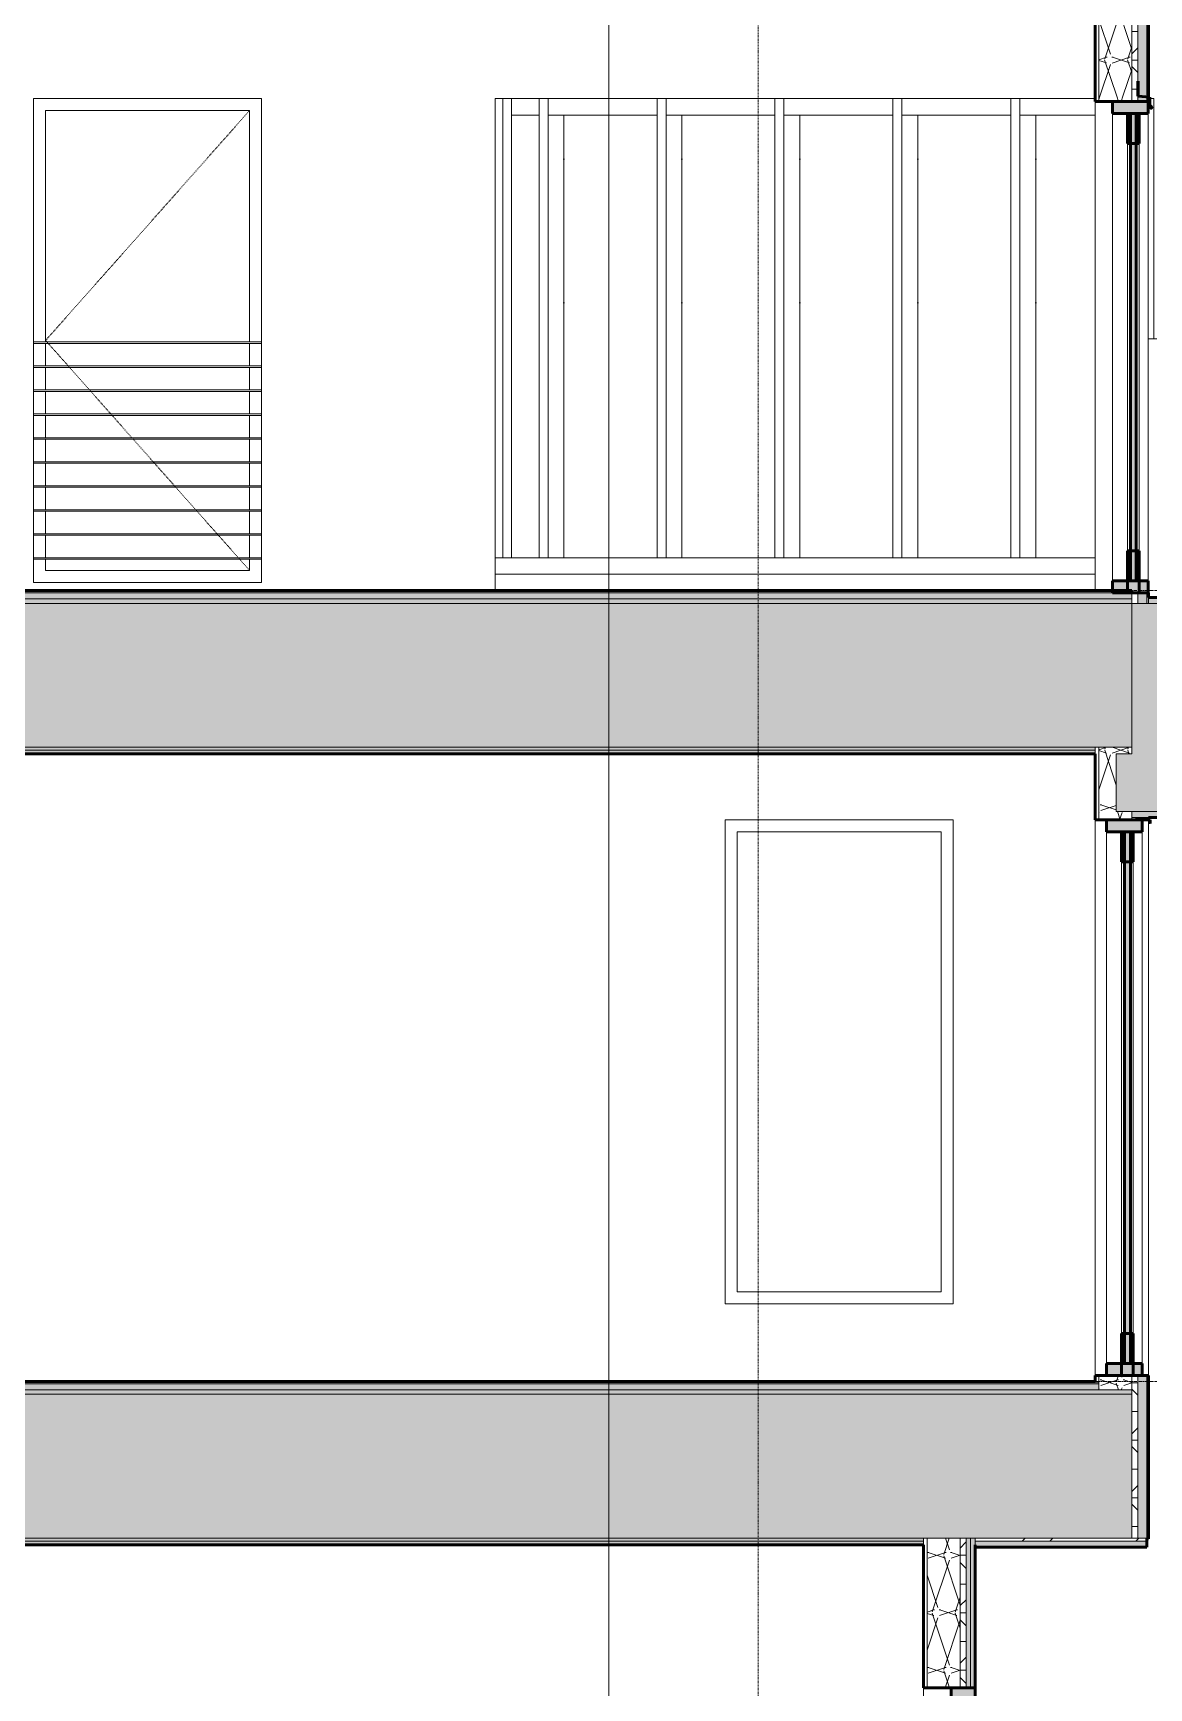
# Model space of a CAD drawing. Header units: inches. Extents: x 9661 to 16493, y -360 to 681.
# Drawn here: x 14634.7 to 14820.9, y 84.9 to 361 of the extents above; entities that cross this region are included whole.
import ezdxf

# ---------------------------------------------------------------- set-up
doc = ezdxf.new("R2010")
doc.units = ezdxf.units.IN
doc.header["$MEASUREMENT"] = 0
for name, pattern in [('Dash', [0.25, 0.125, -0.125]), ('Dash Dot 3_16_', [0.3125, 0.1875, -0.0625, 0, -0.0625]), ('Grid Line 1_2_', [0.875, 0.5, -0.125, 0.125, -0.125])]:
    doc.linetypes.add(name, pattern=pattern)
for name, color, linetype, lineweight in [('A-ANNO-SYMB-1', 150, 'Dash Dot 3_16_', 9), ('A-CLNG', 13, 'Continuous', 13), ('A-CLNG-2', 254, 'Continuous', 13), ('A-CLNG-3', 13, 'Continuous', 50), ('A-CLNG-PATT-1', 13, 'Continuous', 9), ('A-FLOR-3', 55, 'Continuous', 13), ('A-FLOR-4', 8, 'Continuous', 5), ('A-FLOR-5', 251, 'Continuous', 5), ('A-FLOR-6', 254, 'Continuous', 13), ('A-FLOR-7', 31, 'Continuous', 5), ('A-FLOR-9', 192, 'Continuous', 50), ('A-FLOR-LEVL-1', 51, 'Grid Line 1_2_', 9), ('A-FLOR-MCUT', 51, 'Continuous', 13), ('A-FLOR-PATT-2', 8, 'Continuous', 9), ('A-GLAZ-1', 55, 'Continuous', 13), ('A-GLAZ-2', 254, 'Continuous', 13), ('A-GLAZ-3', 10, 'Continuous', 13), ('A-GLAZ-4', 151, 'Continuous', 50), ('A-GLAZ-CWMG-1', 135, 'Continuous', 9), ('A-GLAZ-HDLN', 1, 'Dash', 13), ('A-WALL', 113, 'Continuous', 13), ('A-WALL-1', 10, 'Continuous', 13), ('A-WALL-2', 55, 'Continuous', 13), ('A-WALL-4', 251, 'Continuous', 5), ('A-WALL-5', 8, 'Continuous', 5), ('A-WALL-6', 254, 'Continuous', 13), ('A-WALL-8', 113, 'Continuous', 50), ('A-WALL-9', 45, 'Continuous', 13), ('A-WALL-PATT-3', 135, 'Continuous', 9), ('A-WALL-PATT-5', 111, 'Continuous', 9), ('G-ANNO-SYMB-1', 111, 'Continuous', 9)]:
    doc.layers.add(name, color=color, linetype=linetype, lineweight=lineweight)
pattern_1 = [(0, (14217.158, 59.024), (30.72, 7.68), [1.267, -21.773, 1.267, -21.773, -122.88]), (0, (14217.158, 59.024), (30.72, 7.68), [-46.08, 1.267, -44.813, 1.267, -21.773, -53.76]), (0, (14217.158, 59.024), (30.72, 7.68), [-115.2, 1.267, -14.093, 1.267, -37.133]), (120, (14228.678, 62.864), (-22.011075, 22.7643), [1.267, -21.773, 1.267, -21.773, -122.88]), (120, (14228.678, 62.864), (-22.011075, 22.7643), [-46.08, 1.267, -44.813, 1.267, -21.773, -53.76]), (120, (14228.678, 62.864), (-22.011075, 22.7643), [-115.2, 1.267, -14.093, 1.267, -37.133]), (240, (14232.518, 78.224), (-8.708925, -30.4443), [1.267, -21.773, 1.267, -21.773, -122.88]), (240, (14232.518, 78.224), (-8.708925, -30.4443), [-46.08, 1.267, -44.813, 1.267, -21.773, -53.76]), (240, (14232.518, 78.224), (-8.708925, -30.4443), [-115.2, 1.267, -14.093, 1.267, -37.133])]
pattern_2 = [(0, (14217.1578, 59.024), (15.36, 3.84), [1.267, -10.253, 1.267, -10.253, -61.44]), (0, (14217.1578, 59.024), (15.36, 3.84), [-23.04, 1.267, -21.773, 1.267, -10.253, -26.88]), (0, (14217.1578, 59.024), (15.36, 3.84), [-57.6, 1.267, -6.413, 1.267, -17.933]), (120, (14222.9178, 60.944), (-11.005538, 11.38215), [1.267, -10.253, 1.267, -10.253, -61.44]), (120, (14222.9178, 60.944), (-11.005538, 11.38215), [-23.04, 1.267, -21.773, 1.267, -10.253, -26.88]), (120, (14222.9178, 60.944), (-11.005538, 11.38215), [-57.6, 1.267, -6.413, 1.267, -17.933]), (240, (14224.8378, 68.624), (-4.354462, -15.22215), [1.267, -10.253, 1.267, -10.253, -61.44]), (240, (14224.8378, 68.624), (-4.354462, -15.22215), [-23.04, 1.267, -21.773, 1.267, -10.253, -26.88]), (240, (14224.8378, 68.624), (-4.354462, -15.22215), [-57.6, 1.267, -6.413, 1.267, -17.933])]
pattern_3 = [(0, (14217.158, 59.024), (0, 4.798), []), (315, (14217.1578, 59.024), (4.798427, 0), [6.786, -6.786]), (45, (14217.1578, 59.024), (4.798427, 0), [6.786, -6.786])]
pattern_4 = [(161.57, (14217.6378, 59.504), (-3.8399538, -1.54e-05), [0, -27.322, 3.034, 0]), (18.43, (14216.6778, 59.504), (-3.8399538, 1.54e-05), [0, -27.322, 3.034, 0]), (108.43, (14217.6378, 59.504), (1.919622, -9.6005246), [9.106, -21.25]), (71.57, (14216.6778, 59.504), (1.919622, 9.6005246), [9.106, -21.25])]

# ---------------------------------------------------------------- blocks, each defined once
blk = doc.blocks.new('Basic Wall _ EXT - FIBER CEMENT - LARGE - ___-2505168-BUILDING SECTION - NORTH_SOUTH - LOOKING WEST')
at = {"layer": 'A-WALL-9'}
blk.add_hatch(color=256, dxfattribs=at).paths.add_polyline_path([(3861.05, 229.15), (3861.02, 229.73), (3861.02, 229.7), (3861.02, 229.15)], flags=0)
at = {"layer": 'A-WALL-2'}
for p, q in [((3858.97, 230.12), (3858.97, 229.88)), ((3859, 230.12), (3858.97, 230.12))]:
    blk.add_line(p, q, dxfattribs=at)
at = {"layer": 'A-WALL-8'}
for p, q in [((3858.97, 229.88), (3861.02, 229.7)), ((3859, 229.9), (3859, 230.12)), ((3861.05, 229.73), (3859, 229.9)), ((3861.02, 229.7), (3861.02, 229.15)), ((3861.05, 229.15), (3861.05, 229.73)), ((3861.02, 229.15), (3861.05, 229.15))]:
    blk.add_line(p, q, dxfattribs=at)
blk = doc.blocks.new('Basic Wall _ EXT - FIBER CEMENT - LARGE - ___-2162461-BUILDING SECTION - NORTH_SOUTH - LOOKING WEST')
at = {"layer": 'A-WALL-1'}
h = blk.add_hatch(color=256, dxfattribs=at)
h.paths.add_polyline_path([(3861.12, 348.54), (3861.14, 348.56), (3861.1, 348.56)], flags=0)
h.paths.add_polyline_path([(3861.26, 348.66), (3861.26, 348.71), (3861, 349.02), (3860.97, 350.36), (3860.97, 350.33), (3860.97, 349.01)], flags=0)
at = {"layer": 'A-WALL-8'}
for p, q in [((3858.97, 353), (3858.97, 350.5)), ((3859, 353), (3858.97, 353)), ((3859, 350.53), (3859, 353)), ((3858.97, 350.5), (3860.97, 350.33)), ((3861, 350.35), (3859, 350.53)), ((3860.86, 348.9), (3860.84, 348.88)), ((3860.84, 348.88), (3861.12, 348.54)), ((3861.14, 348.56), (3860.86, 348.9)), ((3860.97, 350.33), (3860.97, 349.01)), ((3860.97, 349.01), (3861.26, 348.66)), ((3861, 349.02), (3861, 350.35)), ((3861.29, 348.68), (3861, 349.02)), ((3861.25, 348.57), (3861.23, 348.55)), ((3861.25, 348.53), (3861.27, 348.55))]:
    blk.add_line(p, q, dxfattribs=at)
for centre, radius, start, end in [((3861.19, 348.6), 0.0937, 220, 310), ((3861.19, 348.6), 0.0625, 220, 310), ((3861.21, 348.62), 0.0625, 310, 40), ((3861.21, 348.62), 0.0938, 310, 40)]:
    blk.add_arc(centre, radius, start, end, dxfattribs=at)
blk = doc.blocks.new('_THE_ WINDOW _ DOOR - Door - 2nd Floor-2480466-BUILDING SECTION - NORTH_SOUTH - LOOKING WEST')
at = {"layer": 'A-GLAZ-2'}
h = blk.add_hatch(color=256, dxfattribs=at)
h.paths.add_polyline_path([(3858.22, 137), (3859.72, 137), (3859.72, 139), (3858.22, 139), (3858.22, 137.33)], flags=0)
h.paths.add_polyline_path([(3854.12, 137), (3856.22, 137), (3856.22, 139), (3853.72, 139), (3853.72, 137)], flags=0)
h.paths.add_polyline_path([(3859.72, 227.75), (3859.72, 229.75), (3853.72, 229.75), (3853.72, 227.75), (3857.72, 227.75)], flags=0)
h = blk.add_hatch(color=256, dxfattribs=at)
h.paths.add_polyline_path([(3856.22, 137), (3858.22, 137), (3858.22, 144), (3857.72, 144), (3857.72, 139), (3856.72, 139), (3856.72, 144), (3856.22, 144), (3856.22, 137.33)], flags=0)
h.paths.add_polyline_path([(3856.72, 222.75), (3856.72, 227.75), (3856.22, 227.75), (3856.22, 222.75)], flags=0)
h.paths.add_polyline_path([(3858.22, 222.75), (3858.22, 227.75), (3857.72, 227.75), (3857.72, 222.75)], flags=0)
at = {"layer": 'A-GLAZ-3'}
blk.add_hatch(color=256, dxfattribs=at).paths.add_polyline_path([(3857.72, 139), (3857.72, 227.75), (3856.72, 227.75), (3856.72, 139)], flags=0)
at = {"layer": 'A-GLAZ-1'}
for p, q in [((3853.72, 139), (3853.72, 227.75)), ((3859.72, 227.75), (3859.72, 139)), ((3856.22, 144), (3856.22, 222.75)), ((3858.22, 222.75), (3858.22, 144))]:
    blk.add_line(p, q, dxfattribs=at)
at = {"layer": 'A-GLAZ-4'}
for p, q in [((3853.72, 229.75), (3853.72, 227.75)), ((3859.72, 229.75), (3853.72, 229.75)), ((3859.72, 227.75), (3859.72, 229.75)), ((3853.72, 227.75), (3859.72, 227.75)), ((3858.22, 227.75), (3856.22, 227.75)), ((3856.22, 227.75), (3856.22, 222.75)), ((3857.72, 227.75), (3856.72, 227.75)), ((3856.72, 227.75), (3856.72, 139)), ((3857.72, 139), (3857.72, 227.75)), ((3858.22, 222.75), (3858.22, 227.75)), ((3856.22, 222.75), (3858.22, 222.75)), ((3858.22, 144), (3856.22, 144)), ((3856.22, 144), (3856.22, 137)), ((3858.22, 137), (3858.22, 144)), ((3853.72, 139), (3853.72, 137)), ((3859.72, 139), (3853.72, 139)), ((3856.72, 139), (3857.72, 139)), ((3859.72, 137), (3859.72, 139)), ((3853.72, 137), (3859.72, 137)), ((3856.22, 137), (3858.22, 137))]:
    blk.add_line(p, q, dxfattribs=at)
blk = doc.blocks.new('_THE_ WINDOW _ DOOR - Door - 3rd floors-2480467-BUILDING SECTION - NORTH_SOUTH - LOOKING WEST')
at = {"layer": 'A-GLAZ-2'}
h = blk.add_hatch(color=256, dxfattribs=at)
h.paths.add_polyline_path([(3859.22, 267.62), (3860.72, 267.62), (3860.72, 269.62), (3859.22, 269.62), (3859.22, 267.83)], flags=0)
h.paths.add_polyline_path([(3855.85, 268), (3857.22, 268), (3857.22, 269.62), (3854.72, 269.62), (3854.72, 268), (3855.38, 268)], flags=0)
h.paths.add_polyline_path([(3854.72, 347.62), (3860.72, 347.62), (3860.72, 349.62), (3854.72, 349.62), (3854.72, 349.35)], flags=0)
h = blk.add_hatch(color=256, dxfattribs=at)
h.paths.add_polyline_path([(3858.31, 267.62), (3859.22, 267.62), (3859.22, 274.62), (3858.72, 274.62), (3858.72, 269.62), (3857.72, 269.62), (3857.72, 274.62), (3857.22, 274.62), (3857.22, 268), (3857.97, 268), (3857.97, 267.62)], flags=0)
h.paths.add_polyline_path([(3858.72, 342.62), (3859.22, 342.62), (3859.22, 347.62), (3858.72, 347.62), (3858.72, 343.62)], flags=0)
h.paths.add_polyline_path([(3857.72, 342.62), (3857.72, 347.62), (3857.22, 347.62), (3857.22, 342.62)], flags=0)
at = {"layer": 'A-GLAZ-3'}
blk.add_hatch(color=256, dxfattribs=at).paths.add_polyline_path([(3857.72, 269.62), (3858.72, 269.62), (3858.72, 347.62), (3857.72, 347.62), (3857.72, 271.33)], flags=0)
at = {"layer": 'A-GLAZ-1'}
for p, q in [((3854.72, 269.62), (3854.72, 347.62)), ((3860.72, 347.62), (3860.72, 269.62)), ((3857.22, 274.62), (3857.22, 342.62)), ((3859.22, 342.62), (3859.22, 274.62))]:
    blk.add_line(p, q, dxfattribs=at)
at = {"layer": 'A-GLAZ-4'}
for p, q in [((3854.72, 349.62), (3854.72, 347.62)), ((3860.72, 349.62), (3854.72, 349.62)), ((3860.72, 347.62), (3860.72, 349.62)), ((3854.72, 347.62), (3860.72, 347.62)), ((3859.22, 347.62), (3857.22, 347.62)), ((3857.22, 347.62), (3857.22, 342.62)), ((3858.72, 347.62), (3857.72, 347.62)), ((3857.72, 347.62), (3857.72, 269.62)), ((3858.72, 269.62), (3858.72, 347.62)), ((3859.22, 342.62), (3859.22, 347.62)), ((3857.22, 342.62), (3859.22, 342.62)), ((3859.22, 274.62), (3857.22, 274.62)), ((3857.22, 274.62), (3857.22, 267.62)), ((3859.22, 267.62), (3859.22, 274.62)), ((3854.72, 269.62), (3854.72, 267.62)), ((3860.72, 269.62), (3854.72, 269.62)), ((3857.72, 269.62), (3858.72, 269.62)), ((3860.72, 267.62), (3860.72, 269.62)), ((3854.72, 267.62), (3860.72, 267.62)), ((3857.22, 267.62), (3859.22, 267.62))]:
    blk.add_line(p, q, dxfattribs=at)
blk = doc.blocks.new('_THE_ WINDOW _ DOOR - Door - 1st Floor-V34-BUILDING SECTION - NORTH_SOUTH - LOOKING WEST')
at = {"layer": 'A-GLAZ-2'}
h = blk.add_hatch(color=256, dxfattribs=at)
h.paths.add_polyline_path([(3831.32, 0.5), (3831.82, 0.5), (3831.82, 2.5), (3831.32, 2.5), (3831.32, 0.75)], flags=0)
h.paths.add_polyline_path([(3829.32, 0.5), (3829.32, 2.5), (3827.82, 2.5), (3827.82, 0.5), (3829.19, 0.5)], flags=0)
h.paths.add_polyline_path([(3831.01, 82.87), (3831.82, 82.87), (3831.82, 84.87), (3827.82, 84.87), (3827.82, 82.87), (3830.82, 82.87)], flags=0)
h = blk.add_hatch(color=256, dxfattribs=at)
h.paths.add_polyline_path([(3830.82, 0.5), (3831.32, 0.5), (3831.32, 7.5), (3830.82, 7.5), (3830.81, 2.5), (3829.82, 2.5), (3829.82, 7.5), (3829.32, 7.5), (3829.32, 0.5), (3830.81, 0.5)], flags=0)
h.paths.add_polyline_path([(3829.32, 77.87), (3829.82, 77.87), (3829.82, 82.87), (3829.32, 82.87)], flags=0)
h.paths.add_polyline_path([(3831.32, 77.87), (3831.32, 82.87), (3830.82, 82.87), (3830.82, 77.87)], flags=0)
at = {"layer": 'A-GLAZ-3'}
blk.add_hatch(color=256, dxfattribs=at).paths.add_polyline_path([(3830.81, 2.5), (3830.82, 2.5), (3830.82, 82.87), (3829.82, 82.87), (3829.82, 2.5)], flags=0)
at = {"layer": 'A-GLAZ-1'}
for p, q in [((3827.82, 2.5), (3827.82, 82.87)), ((3831.82, 82.87), (3831.82, 2.5)), ((3829.32, 7.5), (3829.32, 77.87)), ((3831.32, 77.87), (3831.32, 7.5))]:
    blk.add_line(p, q, dxfattribs=at)
at = {"layer": 'A-GLAZ-4'}
for p, q in [((3827.82, 84.87), (3827.82, 82.87)), ((3831.82, 84.87), (3827.82, 84.87)), ((3827.82, 82.87), (3831.82, 82.87)), ((3831.32, 82.87), (3829.32, 82.87)), ((3829.32, 82.87), (3829.32, 77.87)), ((3830.82, 82.87), (3829.82, 82.87)), ((3829.82, 82.87), (3829.82, 2.5)), ((3830.82, 2.5), (3830.82, 82.87)), ((3831.32, 77.87), (3831.32, 82.87)), ((3831.82, 82.87), (3831.82, 84.87)), ((3829.32, 77.87), (3831.32, 77.87)), ((3831.32, 7.5), (3829.32, 7.5)), ((3829.32, 7.5), (3829.32, 0.5)), ((3831.32, 0.5), (3831.32, 7.5)), ((3827.82, 2.5), (3827.82, 0.5)), ((3831.82, 2.5), (3827.82, 2.5)), ((3827.82, 0.5), (3831.82, 0.5)), ((3829.32, 0.5), (3831.32, 0.5)), ((3829.82, 2.5), (3830.82, 2.5)), ((3831.82, 0.5), (3831.82, 2.5))]:
    blk.add_line(p, q, dxfattribs=at)
blk = doc.blocks.new('Basic Wall _ EXT - FIBER CEMENT - LARGE - ___-2505169-BUILDING SECTION - NORTH_SOUTH - LOOKING WEST')
at = {"layer": 'A-WALL-2'}
for p, q in [((3860.72, 229.7), (3861.02, 229.7)), ((3860.72, 229.15), (3861.02, 229.15))]:
    blk.add_line(p, q, dxfattribs=at)
blk = doc.blocks.new('Basic Wall _ EXT - FIBER CEMENT - LARGE - ___-2162463-BUILDING SECTION - NORTH_SOUTH - LOOKING WEST')
at = {"layer": 'A-WALL-2'}
blk.add_line((3860.72, 350.33), (3860.97, 350.33), dxfattribs=at)
blk = doc.blocks.new('_THE_ WINDOW _ DOOR - Window - 3rd Floor-2480479-BUILDING SECTION - NORTH_SOUTH - LOOKING WEST')
at = {"layer": 'A-GLAZ-1'}
for p, q in [((3676.72, 309.5), (3676.72, 348.12)), ((3676.72, 348.12), (3710.75, 348.12)), ((3710.75, 348.12), (3710.75, 309.5)), ((3712.75, 309.5), (3674.72, 309.5)), ((3674.72, 309.25), (3712.75, 309.25)), ((3676.72, 305.5), (3676.72, 309.24)), ((3710.75, 309.24), (3710.75, 305.5)), ((3712.75, 305.5), (3674.72, 305.5)), ((3674.72, 305.25), (3712.75, 305.25)), ((3676.72, 301.5), (3676.72, 305.25)), ((3710.75, 305.25), (3710.75, 301.5)), ((3712.75, 301.5), (3674.72, 301.5)), ((3674.72, 301.25), (3712.75, 301.25)), ((3676.72, 297.5), (3676.72, 301.25)), ((3710.75, 301.25), (3710.75, 297.5)), ((3712.75, 297.5), (3674.72, 297.5)), ((3674.72, 297.25), (3712.75, 297.25)), ((3676.72, 293.5), (3676.72, 297.25)), ((3710.75, 297.25), (3710.75, 293.5)), ((3712.75, 293.5), (3674.72, 293.5)), ((3674.72, 293.25), (3712.75, 293.25)), ((3676.72, 289.5), (3676.72, 293.25)), ((3710.75, 293.25), (3710.75, 289.5)), ((3712.75, 289.5), (3674.72, 289.5)), ((3674.72, 289.25), (3712.75, 289.25)), ((3676.72, 285.5), (3676.72, 289.25)), ((3710.75, 289.25), (3710.75, 285.5)), ((3712.75, 285.5), (3674.72, 285.5)), ((3674.72, 285.25), (3712.75, 285.25)), ((3676.72, 281.5), (3676.72, 285.25)), ((3710.75, 285.25), (3710.75, 281.5)), ((3712.75, 281.5), (3674.72, 281.5)), ((3674.72, 281.25), (3712.75, 281.25)), ((3676.72, 277.5), (3676.72, 281.25)), ((3710.75, 281.25), (3710.75, 277.5)), ((3712.75, 277.5), (3674.72, 277.5)), ((3674.72, 277.25), (3712.75, 277.25)), ((3676.72, 273.5), (3676.72, 277.25)), ((3710.75, 277.25), (3710.75, 273.5)), ((3712.75, 273.5), (3674.72, 273.5)), ((3674.72, 273.25), (3712.75, 273.25)), ((3676.72, 271.37), (3676.72, 273.25)), ((3710.75, 271.37), (3676.72, 271.37)), ((3710.75, 273.25), (3710.75, 271.37))]:
    blk.add_line(p, q, dxfattribs=at)
at = {"layer": 'A-GLAZ-HDLN'}
for p, q in [((3676.72, 309.75), (3710.75, 348.12)), ((3710.75, 271.37), (3676.72, 309.75))]:
    blk.add_line(p, q, dxfattribs=at)
blk = doc.blocks.new('_THE_ WINDOW _ DOOR - Window - 2nd Floor - Fixed-2480481-BUILDING SECTION - NORTH_SOUTH - LOOKING WEST')
at = {"layer": 'A-GLAZ-1'}
for p, q in [((2678.51, 227.75), (2712.54, 227.75)), ((2678.51, 151), (2678.51, 227.75)), ((2712.54, 227.75), (2712.54, 151)), ((2712.54, 151), (2678.51, 151))]:
    blk.add_line(p, q, dxfattribs=at)
blk = doc.blocks.new('Rectangular Mullion - Profile_Polycarbonate_Upper and left-1991598-BUILDING SECTION - NORTH_SOUTH - LOOKING WEST')
at = {"layer": 'A-GLAZ-CWMG-1'}
for p, q in [((3754.46, 347.37), (3754.46, 350.12)), ((3759.06, 347.37), (3754.46, 347.37)), ((3778.71, 347.37), (3760.56, 347.37)), ((3798.42, 347.37), (3780.24, 347.37)), ((3818.11, 347.37), (3799.92, 347.37)), ((3837.79, 347.37), (3819.61, 347.37)), ((3851.85, 347.37), (3839.29, 347.37))]:
    blk.add_line(p, q, dxfattribs=at)
blk = doc.blocks.new('Rectangular Mullion - Profile_Polycarbonate_Upper and left-1739822-BUILDING SECTION - NORTH_SOUTH - LOOKING WEST')
at = {"layer": 'A-GLAZ-CWMG-1'}
blk.add_line((3754.46, 350.12), (3754.46, 273.5), dxfattribs=at)
blk = doc.blocks.new('Rectangular Mullion - Stud - Vertical-2193585-BUILDING SECTION - NORTH_SOUTH - LOOKING WEST')
at = {"layer": 'A-GLAZ-CWMG-1'}
for p, q in [((3753.02, 350.13), (3753.02, 273.5)), ((3753.02, 273.5), (3751.71, 273.5))]:
    blk.add_line(p, q, dxfattribs=at)
blk = doc.blocks.new('Rectangular Mullion - Stud - Base_Head-1740475-BUILDING SECTION - NORTH_SOUTH - LOOKING WEST')
at = {"layer": 'A-GLAZ-CWMG-1'}
h = blk.add_hatch(dxfattribs=at)
h.set_pattern_fill('FP_62', color=256, style=0, pattern_type=2)
h.set_pattern_definition([(0, (3829.448, 270.75), (0, 8), [])])
h.paths.add_polyline_path([(3839.29, 268), (3839.29, 273.5), (3819.61, 273.5), (3819.61, 268), (3837.79, 268)], flags=0)
blk.add_line((3839.29, 273.5), (3819.61, 273.5), dxfattribs=at)
blk = doc.blocks.new('Rectangular Mullion - Stud - Vertical-2193584-BUILDING SECTION - NORTH_SOUTH - LOOKING WEST')
at = {"layer": 'A-GLAZ-CWMG-1'}
for p, q in [((3837.79, 273.5), (3837.79, 350.12)), ((3839.29, 350.12), (3839.29, 273.5)), ((3839.29, 273.5), (3837.79, 273.5))]:
    blk.add_line(p, q, dxfattribs=at)
blk = doc.blocks.new('Rectangular Mullion - Stud - Base_Head-1773364-BUILDING SECTION - NORTH_SOUTH - LOOKING WEST')
at = {"layer": 'A-GLAZ-CWMG-1'}
h = blk.add_hatch(dxfattribs=at)
h.set_pattern_fill('FP_63', color=256, style=0, pattern_type=2)
h.set_pattern_definition([(0, (3770.398, 270.75), (0, 8), [])])
h.paths.add_polyline_path([(3780.24, 268), (3780.24, 273.5), (3760.56, 273.5), (3760.56, 268), (3778.74, 268)], flags=0)
blk.add_line((3780.24, 273.5), (3760.56, 273.5), dxfattribs=at)
blk = doc.blocks.new('Rectangular Mullion - Stud - Base_Head-1991780-BUILDING SECTION - NORTH_SOUTH - LOOKING WEST')
at = {"layer": 'A-GLAZ-CWMG-1'}
h = blk.add_hatch(dxfattribs=at)
h.set_pattern_fill('FP_64', color=256, style=0, pattern_type=2)
h.set_pattern_definition([(0, (3756.04, 270.75), (0, 8), [])])
h.paths.add_polyline_path([(3751.77, 268), (3760.56, 268), (3760.56, 273.5), (3751.71, 273.5), (3751.71, 268)], flags=0)
blk.add_line((3760.56, 273.5), (3751.71, 273.5), dxfattribs=at)
blk = doc.blocks.new('Rectangular Mullion - Stud - Vertical-2193583-BUILDING SECTION - NORTH_SOUTH - LOOKING WEST')
at = {"layer": 'A-GLAZ-CWMG-1'}
for p, q in [((3778.74, 273.5), (3778.74, 350.12)), ((3780.24, 350.12), (3780.24, 273.5)), ((3780.24, 273.5), (3778.74, 273.5))]:
    blk.add_line(p, q, dxfattribs=at)
blk = doc.blocks.new('Rectangular Mullion - Stud - Base_Head-1991782-BUILDING SECTION - NORTH_SOUTH - LOOKING WEST')
at = {"layer": 'A-GLAZ-CWMG-1'}
h = blk.add_hatch(dxfattribs=at)
h.set_pattern_fill('FP_67', color=256, style=0, pattern_type=2)
h.set_pattern_definition([(0, (3849.132, 270.75), (0, 8), [])])
h.paths.add_polyline_path([(3851.85, 268), (3851.85, 273.5), (3839.29, 273.5), (3839.29, 268)], flags=0)
blk.add_line((3851.85, 273.5), (3839.29, 273.5), dxfattribs=at)
blk = doc.blocks.new('Rectangular Mullion - Profile_Polycarbonate_Upper and left-1741240-BUILDING SECTION - NORTH_SOUTH - LOOKING WEST')
at = {"layer": 'A-GLAZ-CWMG-1'}
for p, q in [((3860.72, 350.12), (3860.98, 350.12)), ((3861, 350.12), (3861.66, 350.12)), ((3861.66, 310), (3861.66, 350.12))]:
    blk.add_line(p, q, dxfattribs=at)

msp = doc.modelspace()

# ---------------------------------------------------------------- hatches: boundary and pattern name
at = {"layer": 'A-CLNG-2'}
h = msp.add_hatch(color=256, dxfattribs=at)
h.paths.add_polyline_path([(13029.7781, 108.375), (13056.8755, 108.375), (13056.8755, 109.375), (13028.2255, 109.375), (13028.2255, 108.375), (13029.7255, 108.375)], flags=0)
h.paths.add_polyline_path([(14797.414, 108.375), (14820.5255, 108.375), (14820.5255, 109.375), (14791.8755, 109.375), (14791.8755, 108.375)], flags=0)
at = {"layer": 'A-CLNG-PATT-1'}
h = msp.add_hatch(dxfattribs=at)
h.set_pattern_fill('FP_51', color=256, style=0, pattern_type=2)
h.set_pattern_definition([(45, (14217.158, 59.024), (-9.50352, 9.50352), []), (45, (14217.158, 73.424), (-9.50352, 9.50352), [])])
h.paths.add_polyline_path([(14820.5255, 109.375), (14820.5255, 109.875), (14791.8755, 109.8728), (14791.8755, 109.375), (14818.0255, 109.375)], flags=0)
h.paths.add_polyline_path([(13029.7399, 109.375), (13056.8755, 109.375), (13056.8755, 109.875), (13030.7255, 109.875), (13029.7255, 109.75), (13028.2255, 109.75), (13028.2255, 109.375), (13029.7255, 109.375)], flags=0)
at = {"layer": 'A-FLOR-4'}
h = msp.add_hatch(color=256, dxfattribs=at)
h.paths.add_polyline_path([(13981.788, 267.625), (14818.0255, 267.625), (14818.0255, 267.875), (13600.3755, 267.875), (13600.3755, 267.625), (13758.387, 267.625), (13959.489, 267.625)], flags=0)
h.paths.add_polyline_path([(13480.3755, 267.625), (13480.3755, 267.875), (13406.4585, 267.875), (13036.2255, 267.875), (13036.2255, 267.625), (13480.3119, 267.625)], flags=0)
h = msp.add_hatch(color=256, dxfattribs=at)
h.paths.add_polyline_path([(13795.238, 135.625), (14812.5255, 135.6574), (14812.5255, 135.875), (13672.3755, 135.875), (13672.3755, 135.625), (13758.387, 135.625)], flags=0)
h.paths.add_polyline_path([(13036.2255, 135.625), (13480.3755, 135.625), (13480.3755, 135.875), (13423.217, 135.875), (13036.2255, 135.8684), (13036.2255, 135.6574)], flags=0)
at = {"layer": 'A-FLOR-5'}
h = msp.add_hatch(color=256, dxfattribs=at)
h.paths.add_polyline_path([(14811.9005, 241.375), (14811.9005, 241.875), (13600.3755, 241.875), (13600.3755, 241.375), (14797.414, 241.375)], flags=0)
h.paths.add_polyline_path([(13037.7715, 241.375), (13476.6255, 241.375), (13476.6255, 241.875), (13036.8505, 241.875), (13036.8505, 241.375)], flags=0)
h.paths.add_polyline_path([(13480.3755, 241.375), (13480.3755, 241.875), (13480.1255, 241.8747), (13480.1255, 241.375), (13480.2755, 241.375)], flags=0)
h = msp.add_hatch(color=256, dxfattribs=at)
h.paths.add_polyline_path([(14782.526, 109.375), (14783.2505, 109.375), (14783.2505, 109.875), (13672.3755, 109.875), (13672.3755, 109.375), (14780.6555, 109.375)], flags=0)
h.paths.add_polyline_path([(13065.587, 109.375), (13476.6255, 109.375), (13476.6255, 109.875), (13065.5005, 109.875), (13065.5005, 109.375)], flags=0)
h.paths.add_polyline_path([(13480.3755, 109.375), (13480.3755, 109.875), (13480.1255, 109.8745), (13480.1255, 109.375), (13480.2755, 109.375)], flags=0)
at = {"layer": 'A-FLOR-6'}
msp.add_hatch(color=256, dxfattribs=at).paths.add_polyline_path([(14818.0255, 230.125), (14876.9944, 230.125), (14876.9944, 231.125), (14818.0255, 231.125), (14818.0255, 230.1875)], flags=0)
at = {"layer": 'A-FLOR-7'}
for points in [[(14830.931, 231.125), (14880.4944, 231.125), (14880.4944, 265.875), (14818.0255, 265.875), (14818.0255, 240.75), (14815.4319, 240.75), (14815.4319, 231.125), (14822.5517, 231.125)], [(14849.4406, 265.875), (14876.9944, 265.875), (14876.9944, 266.875), (14820.7755, 266.875), (14820.7755, 265.875), (14830.931, 265.875)]]:
    msp.add_hatch(color=256, dxfattribs=at).paths.add_polyline_path(points, flags=0)
at = {"layer": 'A-FLOR-PATT-2'}
h = msp.add_hatch(dxfattribs=at)
h.set_pattern_fill('FP_49', color=256, style=0, pattern_type=2)
h.set_pattern_definition(pattern_3)
h.paths.add_polyline_path([(13921.4094, 265.875), (14818.0255, 265.875), (14818.0255, 266.625), (13600.3755, 266.625), (13600.3755, 265.875), (13670.1127, 265.875), (13892.455, 265.875)], flags=0)
h.paths.add_polyline_path([(13033.288, 265.875), (13480.3755, 265.875), (13480.3755, 266.625), (13030.7255, 266.625), (13030.7255, 265.875)], flags=0)
h = msp.add_hatch(dxfattribs=at)
h.set_pattern_fill('FP_50', color=256, style=0, pattern_type=2)
h.set_pattern_definition(pattern_4)
h.paths.add_polyline_path([(13959.489, 241.875), (14818.0255, 241.875), (14818.0255, 265.875), (13600.3755, 265.875), (13600.3755, 241.875), (13892.455, 241.875)], flags=0)
h.paths.add_polyline_path([(13033.288, 241.875), (13480.3755, 241.875), (13480.3755, 265.875), (13030.7255, 265.875), (13030.7255, 241.875)], flags=0)
h = msp.add_hatch(dxfattribs=at)
h.set_pattern_fill('FP_48', color=256, style=0, pattern_type=2)
h.set_pattern_definition(pattern_2)
h.paths.add_polyline_path([(13930.9895, 266.625), (14818.0255, 266.625), (14818.0255, 267.625), (13600.3755, 267.625), (13600.3755, 266.625), (13758.387, 266.625), (13892.455, 266.625)], flags=0)
h.paths.add_polyline_path([(13036.2255, 266.625), (13480.3755, 266.625), (13480.3755, 267.625), (13036.2255, 267.625)], flags=0)
h = msp.add_hatch(dxfattribs=at)
h.set_pattern_fill('FP_47', color=256, style=0, pattern_type=2)
h.set_pattern_definition(pattern_1)
h.paths.add_polyline_path([(13480.3755, 240.75), (13480.3755, 241.375), (13480.1255, 241.3746), (13480.1255, 240.75), (13480.2755, 240.75)], flags=0)
h.paths.add_polyline_path([(14797.414, 240.75), (14811.9005, 240.75), (14811.9005, 241.375), (13600.3755, 241.375), (13600.3755, 240.75), (14763.897, 240.75)], flags=0)
h.paths.add_polyline_path([(13037.7715, 240.75), (13476.6255, 240.75), (13476.6255, 241.375), (13036.8505, 241.375), (13036.8505, 240.75)], flags=0)
h = msp.add_hatch(dxfattribs=at)
h.set_pattern_fill('FP_48', color=256, style=0, pattern_type=2)
h.set_pattern_definition(pattern_2)
h.paths.add_polyline_path([(14811.9005, 134.625), (14812.5255, 134.625), (14812.5255, 135.625), (13672.3755, 135.625), (13672.3755, 134.625), (14797.414, 134.625)], flags=0)
h.paths.add_polyline_path([(13036.8505, 134.625), (13480.3755, 134.625), (13480.3755, 135.625), (13036.2255, 135.625), (13036.2255, 134.625)], flags=0)
h = msp.add_hatch(dxfattribs=at)
h.set_pattern_fill('FP_49', color=256, style=0, pattern_type=2)
h.set_pattern_definition(pattern_3)
h.paths.add_polyline_path([(14818.0255, 133.875), (14818.0255, 134.625), (13672.3755, 134.625), (13672.3755, 133.875), (14814.1725, 133.875)], flags=0)
h.paths.add_polyline_path([(13030.7255, 133.875), (13480.3755, 133.875), (13480.3755, 134.625), (13030.7255, 134.625)], flags=0)
h = msp.add_hatch(dxfattribs=at)
h.set_pattern_fill('FP_50', color=256, style=0, pattern_type=2)
h.set_pattern_definition(pattern_4)
h.paths.add_polyline_path([(13054.53, 109.875), (13480.3755, 109.875), (13480.3755, 133.875), (13030.7255, 133.875), (13030.7255, 109.875)], flags=0)
h.paths.add_polyline_path([(14026.523, 109.875), (14818.0255, 109.875), (14818.0255, 133.875), (13672.3755, 133.875), (13672.3755, 109.875), (13959.489, 109.875)], flags=0)
h = msp.add_hatch(dxfattribs=at)
h.set_pattern_fill('FP_47', color=256, style=0, pattern_type=2)
h.set_pattern_definition(pattern_1)
h.paths.add_polyline_path([(14780.6555, 108.75), (14783.2505, 108.7587), (14783.2505, 109.375), (13672.3755, 109.375), (13672.3755, 108.75), (14768.8005, 108.75)], flags=0)
h.paths.add_polyline_path([(13065.5005, 108.75), (13476.6255, 108.75), (13476.6255, 109.375), (13065.5005, 109.375), (13065.5005, 108.7729)], flags=0)
h.paths.add_polyline_path([(13480.3755, 108.75), (13480.3755, 109.375), (13480.1255, 109.3746), (13480.1255, 108.75), (13480.2755, 108.75)], flags=0)
at = {"layer": 'A-WALL-4'}
msp.add_hatch(color=256, dxfattribs=at).paths.add_polyline_path([(14820.5255, 350.5), (14820.7755, 350.5009), (14820.7755, 422), (14820.5255, 422), (14820.5255, 350.5009)], flags=0)
h = msp.add_hatch(color=256, dxfattribs=at)
h.paths.add_polyline_path([(14820.7755, 109.75), (14820.7755, 137), (14820.5255, 137), (14820.5255, 109.75)], flags=0)
h.paths.add_polyline_path([(14820.7755, 229.7542), (14820.7755, 230.125), (14820.5255, 230.1208), (14820.5419, 229.7746)], flags=0)
h.paths.add_polyline_path([(14820.7755, 265.875), (14820.7755, 267.625), (14820.5255, 267.625), (14820.5255, 265.875)], flags=0)
h.paths.add_polyline_path([(14820.7755, 349.625), (14820.7331, 350.3515), (14820.5255, 350.3259), (14820.5255, 349.625)], flags=0)
h.paths.add_polyline_path([(14820.7755, 350.3792), (14820.7755, 350.5), (14820.5255, 350.5), (14820.5255, 350.401), (14820.7418, 350.3821)], flags=0)
at = {"layer": 'A-WALL-5'}
msp.add_hatch(color=256, dxfattribs=at).paths.add_polyline_path([(14820.5255, 350.5), (14820.5255, 422), (14819.0255, 422), (14819.0255, 350.5), (14819.213, 350.5)], flags=0)
h = msp.add_hatch(color=256, dxfattribs=at)
h.paths.add_polyline_path([(14820.5255, 109.875), (14820.5255, 137), (14819.0255, 137), (14819.0255, 109.875)], flags=0)
h.paths.add_polyline_path([(14819.0255, 229.75), (14820.4645, 229.75), (14819.0255, 229.8759)], flags=0)
h.paths.add_polyline_path([(14820.5255, 229.75), (14820.5255, 230.125), (14819.0255, 230.0957), (14819.0255, 229.8759), (14820.4645, 229.7551)], flags=0)
h.paths.add_polyline_path([(14820.5255, 265.875), (14820.5255, 267.625), (14819.0255, 267.625), (14819.0255, 265.875), (14819.2755, 265.875)], flags=0)
h.paths.add_polyline_path([(14820.5255, 349.625), (14820.5255, 350.5), (14819.0255, 350.5), (14819.0255, 349.625)], flags=0)
h = msp.add_hatch(color=256, dxfattribs=at)
h.paths.add_polyline_path([(14791.1255, -0.75), (14791.1255, 0.5), (14790.3755, 0.5), (14790.3755, -0.75), (14791.0468, -0.75)], flags=0)
h.paths.add_polyline_path([(14791.1255, 84.875), (14791.1255, 109.875), (14790.3755, 109.875), (14790.3755, 84.875)], flags=0)
at = {"layer": 'A-WALL-6'}
h = msp.add_hatch(color=256, dxfattribs=at)
h.paths.add_polyline_path([(14791.1255, -0.75), (14791.8755, -0.75), (14791.8755, 0.5), (14791.1255, 0.5), (14791.1255, -0.2601)], flags=0)
h.paths.add_polyline_path([(14791.8755, 84.875), (14791.8755, 109.875), (14791.1255, 109.875), (14791.1255, 84.875)], flags=0)
at = {"layer": 'A-WALL-PATT-3'}
h = msp.add_hatch(dxfattribs=at)
h.set_pattern_fill('FP_61', color=256, style=0, pattern_type=2)
h.set_pattern_definition([(90, (14841.336, 268), (-19.685, 1e-15), [24, 0, 0, 0])])
h.paths.add_polyline_path([(14797.8419, 273.5), (14797.8419, 347.375), (14779.6583, 347.375), (14779.6583, 273.5), (14797.414, 273.5)], flags=0)
h.paths.add_polyline_path([(14714.513, 273.5), (14719.1076, 273.5), (14719.1076, 347.375), (14714.513, 347.375), (14714.513, 343.6176)], flags=0)
h.paths.add_polyline_path([(14720.6076, 273.5), (14738.7912, 273.5), (14738.7592, 347.375), (14720.6076, 347.375), (14720.6076, 343.6176)], flags=0)
h.paths.add_polyline_path([(14740.2912, 273.5), (14758.4747, 273.5), (14758.4747, 347.375), (14740.2912, 347.375), (14740.2912, 343.6176)], flags=0)
h.paths.add_polyline_path([(14759.9747, 273.5), (14778.1583, 273.5), (14778.1583, 347.375), (14759.9747, 347.375), (14759.9747, 343.6176)], flags=0)
h.paths.add_polyline_path([(14799.3419, 273.5), (14811.9005, 273.5), (14811.9005, 347.375), (14799.3419, 347.375), (14799.3419, 274.8538)], flags=0)
at = {"layer": 'A-WALL-PATT-5'}
h = msp.add_hatch(dxfattribs=at)
h.set_pattern_fill('FP_47', color=256, style=0, pattern_type=2)
h.set_pattern_definition(pattern_1)
h.paths.add_polyline_path([(14811.9005, 350.5), (14812.5255, 350.5023), (14812.5255, 374), (14811.9005, 374), (14811.9006, 350.5009)], flags=0)
h.paths.add_polyline_path([(14812.5255, 406.7674), (14812.5255, 422), (14811.9005, 421.9615), (14811.9005, 406.7674), (14812.5246, 406.7674)], flags=0)
h = msp.add_hatch(dxfattribs=at)
h.set_pattern_fill('FP_50', color=256, style=0, pattern_type=2)
h.set_pattern_definition(pattern_4)
h.paths.add_polyline_path([(14814.1725, 350.5), (14818.0255, 350.5009), (14818.0255, 422), (14812.5255, 421.9615), (14812.5255, 350.5004), (14812.5255, 350.5)], flags=0)
h = msp.add_hatch(dxfattribs=at)
h.set_pattern_fill('FP_49', color=256, style=0, pattern_type=2)
h.set_pattern_definition(pattern_3)
h.paths.add_polyline_path([(14818.0255, 350.5), (14819.0255, 350.5009), (14819.0255, 422), (14818.0255, 421.9615), (14818.0255, 350.5009)], flags=0)
h = msp.add_hatch(dxfattribs=at)
h.set_pattern_fill('FP_50', color=256, style=0, pattern_type=2)
h.set_pattern_definition(pattern_4)
h.paths.add_polyline_path([(14812.5255, 134.625), (14818.0255, 134.625), (14818.0255, 137), (14812.5255, 137), (14812.5255, 135.625)], flags=0)
h.paths.add_polyline_path([(14813.7755, 229.75), (14818.0255, 229.75), (14818.0255, 231.125), (14815.4319, 231.125), (14815.4319, 240.75), (14818.0255, 240.75), (14818.0255, 241.875), (14812.5255, 241.875), (14812.5255, 229.75)], flags=0)
h.paths.add_polyline_path([(14818.0255, 349.625), (14818.0255, 350.5), (14812.5255, 350.5), (14812.5255, 349.625), (14814.7755, 349.625)], flags=0)
h = msp.add_hatch(dxfattribs=at)
h.set_pattern_fill('FP_49', color=256, style=0, pattern_type=2)
h.set_pattern_definition(pattern_3)
h.paths.add_polyline_path([(14818.0255, 109.875), (14819.0255, 109.875), (14819.0255, 137), (14818.0255, 137), (14818.0255, 110.75)], flags=0)
h.paths.add_polyline_path([(14818.0255, 229.75), (14819.0255, 229.75), (14819.0255, 230.125), (14818.0255, 230.125), (14818.0255, 229.8759)], flags=0)
h.paths.add_polyline_path([(14818.0255, 265.875), (14819.0255, 265.875), (14819.0255, 267.625), (14818.0255, 267.625), (14818.0255, 266.625)], flags=0)
h.paths.add_polyline_path([(14818.0255, 349.625), (14819.0255, 349.625), (14819.0255, 350.5), (14818.0255, 350.5), (14818.0255, 350.0625)], flags=0)
h = msp.add_hatch(dxfattribs=at)
h.set_pattern_fill('FP_50', color=256, style=0, pattern_type=2)
h.set_pattern_definition(pattern_4)
h.paths.add_polyline_path([(14789.2939, 0), (14789.3755, 0), (14789.3755, 0.5), (14783.8755, 0.5), (14783.8755, 0), (14787.8755, 0)], flags=0)
h.paths.add_polyline_path([(14789.3755, 84.875), (14789.3755, 109.875), (14783.8755, 109.875), (14783.8755, 84.875)], flags=0)
h = msp.add_hatch(dxfattribs=at)
h.set_pattern_fill('FP_49', color=256, style=0, pattern_type=2)
h.set_pattern_definition(pattern_3)
h.paths.add_polyline_path([(14789.3755, -1.75), (14790.3755, -1.75), (14790.3755, 0.5), (14789.3755, 0.5), (14789.3755, -0.75)], flags=0)
h.paths.add_polyline_path([(14789.3755, 84.875), (14790.3755, 84.875), (14790.3402, 109.875), (14789.3755, 109.875), (14789.3755, 91.4838)], flags=0)

# ---------------------------------------------------------------- linework, layer by layer
at = {"layer": 'A-ANNO-SYMB-1'}
msp.add_line((14755.6484, 423.9366), (14755.6484, -139.7684), dxfattribs=at)
at = {"layer": 'A-CLNG'}
for p, q in [((14791.8755, 109.875), (14791.8755, 108.75)), ((14820.5255, 109.875), (14791.8755, 109.875)), ((14820.5255, 109.375), (14791.8755, 109.375)), ((14820.5255, 109.75), (14820.5255, 109.875))]:
    msp.add_line(p, q, dxfattribs=at)
at = {"layer": 'A-CLNG-3'}
for p, q in [((14791.8755, 108.375), (14820.5255, 108.375)), ((14820.5255, 108.375), (14820.5255, 109.75))]:
    msp.add_line(p, q, dxfattribs=at)
at = {"layer": 'A-FLOR-3'}
msp.add_line((14819.0255, 230.125), (14819.0568, 230.125), dxfattribs=at)
at = {"layer": 'A-FLOR-9'}
for p, q in [((14818.0255, 268), (13600.3755, 268)), ((14818.0255, 267.625), (14818.0255, 268)), ((14880.4944, 266.875), (14820.7755, 266.875)), ((13600.3755, 240.75), (14811.9005, 240.75)), ((14820.7755, 230.125), (14880.4944, 230.125)), ((14811.9005, 136), (13600.3755, 136)), ((13672.3755, 108.75), (14783.2505, 108.75))]:
    msp.add_line(p, q, dxfattribs=at)
at = {"layer": 'A-FLOR-LEVL-1'}
for p, q in [((12791.0002, 268), (15128.0162, 268)), ((12791.0002, 136), (15128.0162, 136))]:
    msp.add_line(p, q, dxfattribs=at)
at = {"layer": 'A-FLOR-MCUT'}
for p, q in [((14818.0255, 267.875), (13600.3755, 267.875)), ((14818.0255, 267.625), (13600.3755, 267.625)), ((14818.0255, 266.625), (13600.3755, 266.625)), ((14880.4944, 265.875), (13600.3755, 265.875)), ((14818.0255, 241.875), (14818.0255, 265.875)), ((14811.9005, 241.875), (13600.3755, 241.875)), ((14811.9005, 241.375), (13600.3755, 241.375)), ((14811.9005, 240.75), (14811.9005, 241.875)), ((14880.4944, 231.125), (14815.4319, 231.125)), ((14818.0255, 231.125), (14818.0255, 230.125)), ((14818.0255, 230.125), (14819.0255, 230.125)), ((14819.0568, 230.125), (14820.7755, 230.125)), ((14812.5255, 135.875), (13600.3755, 135.875)), ((14812.5255, 135.625), (13600.3755, 135.625)), ((14812.5255, 136), (14811.9005, 136)), ((14812.5255, 134.625), (13672.3755, 134.625)), ((14818.0255, 133.875), (13672.3755, 133.875)), ((14791.8755, 109.875), (13672.3755, 109.875)), ((14783.2505, 109.375), (13672.3755, 109.375)), ((14783.2505, 108.75), (14783.2505, 109.875))]:
    msp.add_line(p, q, dxfattribs=at)
at = {"layer": 'A-WALL'}
for p, q in [((14812.5255, 422), (14812.5255, 349.625)), ((14818.0255, 349.625), (14818.0255, 422)), ((14819.0255, 349.625), (14819.0255, 422)), ((14820.5255, 349.625), (14820.5255, 422)), ((14820.7755, 350.5), (14820.5255, 350.5)), ((14818.0255, 267.625), (14818.0255, 265.875)), ((14819.0255, 265.875), (14819.0255, 267.625)), ((14820.5255, 265.875), (14820.5255, 267.625)), ((14820.7755, 265.875), (14820.7755, 266.875)), ((14818.0255, 241.875), (14811.9005, 241.875)), ((14812.5255, 229.75), (14812.5255, 241.875)), ((14815.4319, 231.125), (14815.4319, 240.75)), ((14815.4319, 240.75), (14818.0255, 240.75)), ((14818.0255, 240.75), (14818.0255, 241.875)), ((14818.0255, 229.75), (14818.0255, 230.125)), ((14820.5255, 229.75), (14820.5255, 230.125)), ((14812.5255, 134.625), (14812.5255, 137)), ((14818.0255, 137), (14818.0255, 109.875)), ((14819.0255, 109.875), (14819.0255, 137)), ((14820.5255, 109.875), (14820.5255, 137)), ((14812.5255, 134.625), (14818.0255, 134.625)), ((14783.8755, 84.875), (14783.8755, 109.875)), ((14789.3755, 84.875), (14789.3755, 109.875)), ((14790.3755, 84.875), (14790.3755, 109.875)), ((14791.1255, 84.875), (14791.1255, 109.875))]:
    msp.add_line(p, q, dxfattribs=at)
at = {"layer": 'A-WALL-2'}
for p, q in [((14634.7755, 269.375), (14634.7755, 350.125)), ((14634.7755, 350.125), (14672.8005, 350.125)), ((14672.8005, 350.125), (14672.8005, 269.375)), ((14711.763, 268), (14711.763, 350.125)), ((14711.763, 350.125), (14811.9005, 350.125)), ((14811.9005, 268), (14811.9005, 349.625)), ((14876.9944, 310), (14820.7755, 310)), ((14672.8005, 269.375), (14634.7755, 269.375)), ((14750.163, 149), (14750.163, 229.75)), ((14750.163, 229.75), (14788.188, 229.75)), ((14788.188, 229.75), (14788.188, 149)), ((14811.9005, 137), (14811.9005, 229.75)), ((14819.0255, 229.75), (14819.0255, 230.125)), ((14820.7755, 229.7228), (14820.7755, 137)), ((14788.188, 149), (14750.163, 149)), ((14783.2505, 0.5), (14783.2505, 84.875))]:
    msp.add_line(p, q, dxfattribs=at)
at = {"layer": 'A-WALL-8'}
for p, q in [((14820.7755, 349.625), (14820.7755, 418.5388)), ((14811.9005, 373.375), (14811.9005, 349.625)), ((14811.9005, 349.625), (14820.7755, 349.625)), ((14820.7755, 267.625), (14818.0255, 267.625)), ((14820.7755, 266.875), (14820.7755, 267.625)), ((14811.9005, 240.75), (14811.9005, 229.75)), ((14811.9005, 229.75), (14820.7755, 229.75)), ((14820.7755, 229.75), (14820.7755, 230.125)), ((14811.9005, 137), (14811.9005, 136)), ((14820.7755, 137), (14811.9005, 137)), ((14820.7755, 109.75), (14820.7755, 137)), ((14783.2505, 108.75), (14783.2505, 84.875)), ((14791.8755, 84.875), (14791.8755, 108.75)), ((14820.5255, 109.75), (14820.7755, 109.75)), ((14783.2505, 84.875), (14791.8755, 84.875))]:
    msp.add_line(p, q, dxfattribs=at)
at = {"layer": 'G-ANNO-SYMB-1'}
msp.add_line((14730.7755, 467.281), (14730.7755, -165.909), dxfattribs=at)

# ---------------------------------------------------------------- block references
at = {"layer": 'A-GLAZ-1'}
for name, p in [('_THE_ WINDOW _ DOOR - Window - 3rd Floor-2480479-BUILDING SECTION - NORTH_SOUTH - LOOKING WEST', (10960.0518, 0)), ('_THE_ WINDOW _ DOOR - Door - 3rd floors-2480467-BUILDING SECTION - NORTH_SOUTH - LOOKING WEST', (10960.0518, 0)), ('_THE_ WINDOW _ DOOR - Door - 2nd Floor-2480466-BUILDING SECTION - NORTH_SOUTH - LOOKING WEST', (10960.0518, 0)), ('_THE_ WINDOW _ DOOR - Window - 2nd Floor - Fixed-2480481-BUILDING SECTION - NORTH_SOUTH - LOOKING WEST', (12073.6518, 0)), ('_THE_ WINDOW _ DOOR - Door - 1st Floor-V34-BUILDING SECTION - NORTH_SOUTH - LOOKING WEST', (10960.0518, 0))]:
    msp.add_blockref(name, p, dxfattribs=at)
at = {"layer": 'A-GLAZ-CWMG-1'}
for name, p in [('Rectangular Mullion - Stud - Vertical-2193585-BUILDING SECTION - NORTH_SOUTH - LOOKING WEST', (10960.0518, 0)), ('Rectangular Mullion - Profile_Polycarbonate_Upper and left-1991598-BUILDING SECTION - NORTH_SOUTH - LOOKING WEST', (10960.0518, 0)), ('Rectangular Mullion - Profile_Polycarbonate_Upper and left-1739822-BUILDING SECTION - NORTH_SOUTH - LOOKING WEST', (10960.0518, 0)), ('Rectangular Mullion - Stud - Vertical-2193583-BUILDING SECTION - NORTH_SOUTH - LOOKING WEST', (10940.3682, 0)), ('Rectangular Mullion - Stud - Vertical-2193583-BUILDING SECTION - NORTH_SOUTH - LOOKING WEST', (10960.0518, 0)), ('Rectangular Mullion - Stud - Vertical-2193584-BUILDING SECTION - NORTH_SOUTH - LOOKING WEST', (10920.6846, 0)), ('Rectangular Mullion - Stud - Vertical-2193584-BUILDING SECTION - NORTH_SOUTH - LOOKING WEST', (10940.3682, 0)), ('Rectangular Mullion - Stud - Vertical-2193584-BUILDING SECTION - NORTH_SOUTH - LOOKING WEST', (10960.0518, 0)), ('Rectangular Mullion - Profile_Polycarbonate_Upper and left-1741240-BUILDING SECTION - NORTH_SOUTH - LOOKING WEST', (10960.0518, 0)), ('Rectangular Mullion - Stud - Base_Head-1991780-BUILDING SECTION - NORTH_SOUTH - LOOKING WEST', (10960.0518, 0)), ('Rectangular Mullion - Stud - Base_Head-1773364-BUILDING SECTION - NORTH_SOUTH - LOOKING WEST', (10960.0518, 0)), ('Rectangular Mullion - Stud - Base_Head-1740475-BUILDING SECTION - NORTH_SOUTH - LOOKING WEST', (10920.6846, 0)), ('Rectangular Mullion - Stud - Base_Head-1740475-BUILDING SECTION - NORTH_SOUTH - LOOKING WEST', (10940.3682, 0)), ('Rectangular Mullion - Stud - Base_Head-1740475-BUILDING SECTION - NORTH_SOUTH - LOOKING WEST', (10960.0518, 0)), ('Rectangular Mullion - Stud - Base_Head-1991782-BUILDING SECTION - NORTH_SOUTH - LOOKING WEST', (10960.0518, 0))]:
    msp.add_blockref(name, p, dxfattribs=at)
at = {"layer": 'A-WALL-2'}
for name in ['Basic Wall _ EXT - FIBER CEMENT - LARGE - ___-2162461-BUILDING SECTION - NORTH_SOUTH - LOOKING WEST', 'Basic Wall _ EXT - FIBER CEMENT - LARGE - ___-2162463-BUILDING SECTION - NORTH_SOUTH - LOOKING WEST', 'Basic Wall _ EXT - FIBER CEMENT - LARGE - ___-2505169-BUILDING SECTION - NORTH_SOUTH - LOOKING WEST', 'Basic Wall _ EXT - FIBER CEMENT - LARGE - ___-2505168-BUILDING SECTION - NORTH_SOUTH - LOOKING WEST']:
    msp.add_blockref(name, (10960.0518, 0), dxfattribs=at)

doc.saveas('drawing.dxf')
